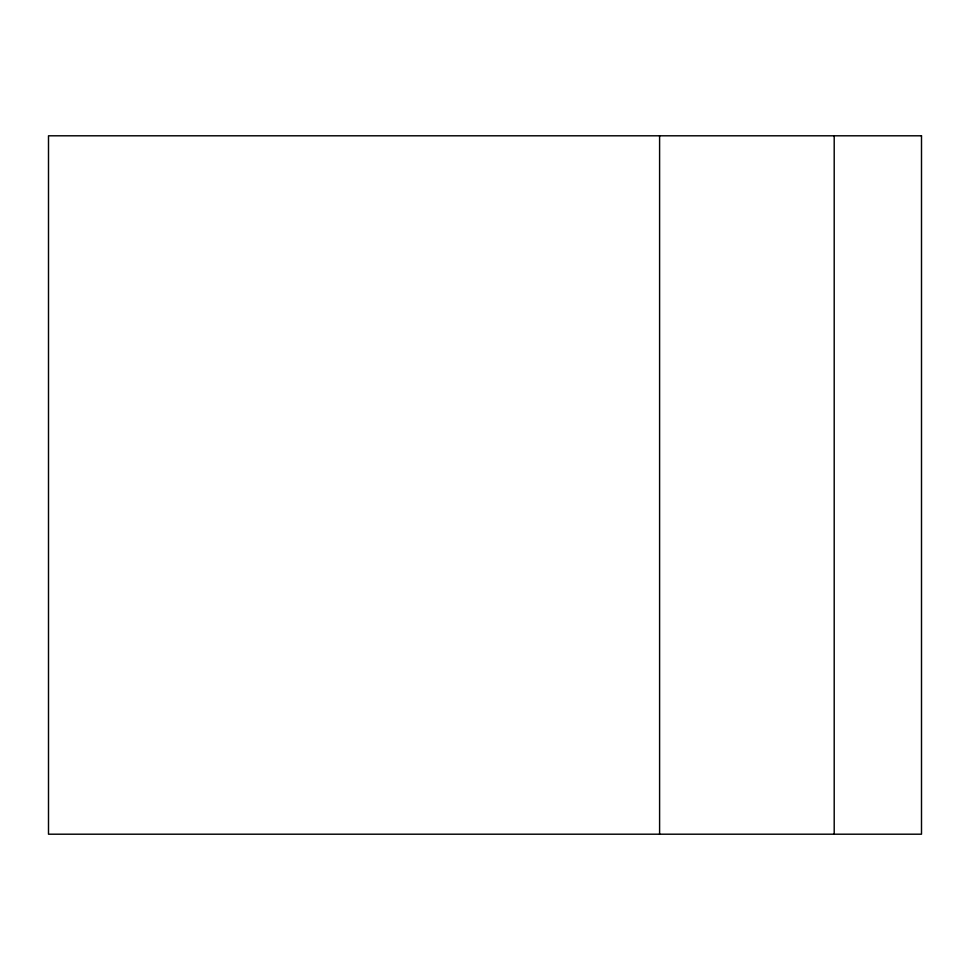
<?xml version="1.0" encoding="UTF-8"?>
<svg xmlns="http://www.w3.org/2000/svg" width="970" height="970" viewBox="0 0 970 970"><rect width="100%" height="100%" fill="white"/><g stroke="black" fill="none" stroke-linecap="round" stroke-linejoin="round"><path stroke-width="1.45" d="M834.2 135.8L834.2 834.2M659.6 135.8L659.6 834.2M921.5 135.8L48.5 135.8L48.5 834.2L921.5 834.2L921.5 135.8"/></g></svg>
